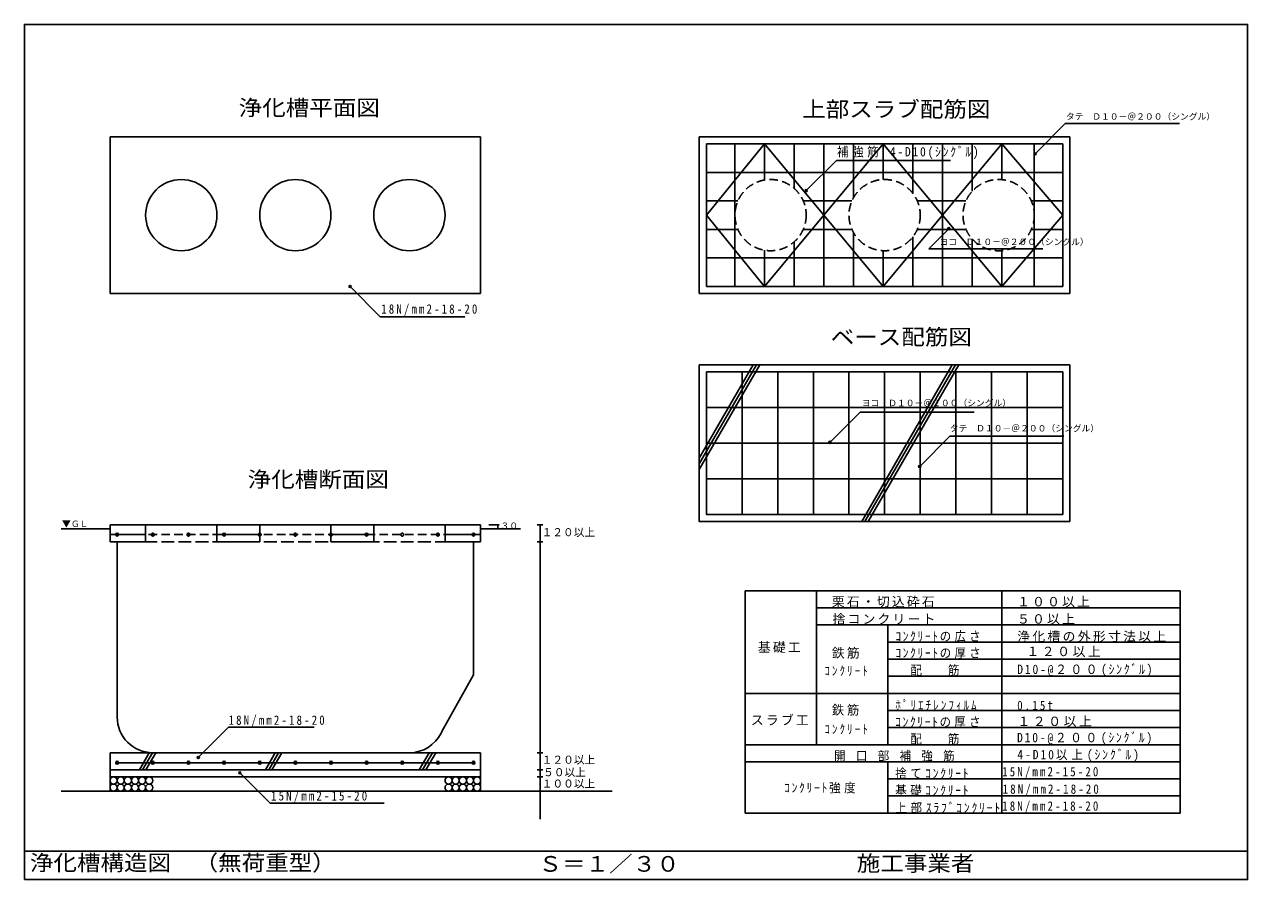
# Model space of a CAD drawing. Units: millimetres, scale not verified. Extents: x -4290 to 4290, y -3000 to 3000.
import ezdxf
from ezdxf.enums import TextEntityAlignment as Align

# ---------------------------------------------------------------- set-up
doc = ezdxf.new("R2010")
doc.units = ezdxf.units.MM
doc.header["$LTSCALE"] = 30
doc.header["$PDMODE"] = 32
doc.header["$PDSIZE"] = 15
doc.linetypes.add('DASHED2', pattern=[3, 2, -1])
doc.linetypes.add('DASHED3', pattern=[4, 3, -1])
doc.layers.add('0-0', color=7, linetype='Continuous')
doc.styles.add('ＭＳ ゴシック', font='')
doc.styles.get('ＭＳ ゴシック').set_extended_font_data('MS Gothic')

msp = doc.modelspace()

# ---------------------------------------------------------------- linework, layer by layer
at = {"layer": '0-0'}
for p, q in [((2799.57, 2092.12), (3011.7, 2304.25)), ((3011.7, 2304.25), (3811.7, 2304.25)), ((-3689.77, 2212.02), (-3689.77, 1112.02)), ((-3689.77, 2212.02), (-1089.77, 2212.02)), ((-1089.77, 2212.02), (-1089.77, 1112.02)), ((444.1, 2212.02), (444.1, 1112.02)), ((444.1, 2212.02), (3044.1, 2212.02)), ((494.1, 2162.02), (2994.1, 2162.02)), ((494.1, 2162.02), (494.1, 1162.02)), ((694.1, 2162.02), (694.1, 1162.02)), ((1734.1, 2162.02), (902.1, 1162.02)), ((902.1, 2162.02), (1734.1, 1162.02)), ((902.1, 2162.02), (902.1, 1908.47)), ((1110.1, 2162.02), (1110.1, 1848.95)), ((1318.1, 2162.02), (1318.1, 1162.02)), ((1526.1, 2162.02), (1526.1, 1784.4)), ((1734.1, 2162.02), (2566.1, 1162.02)), ((2566.1, 2162.02), (1734.1, 1162.02)), ((1734.1, 2162.02), (1734.1, 1911.82)), ((1942.1, 2162.02), (1942.1, 1814.65)), ((2150.1, 2162.02), (2150.1, 1162.02)), ((2358.1, 2162.02), (2358.1, 1829.06)), ((2566.1, 2162.02), (2994.1, 1662.02)), ((2566.1, 2162.02), (2566.1, 1911.05)), ((2794.1, 2162.02), (2794.1, 1162.02)), ((2994.1, 2162.02), (2994.1, 1162.02)), ((3044.1, 2212.02), (3044.1, 1112.02)), ((1193.83, 1833.99), (1405.96, 2046.12)), ((1405.96, 2046.12), (2205.96, 2046.12)), ((494.1, 1962.02), (2994.1, 1962.02)), ((494.1, 1762.02), (714.97, 1762.02)), ((1173.23, 1762.02), (1514.97, 1762.02)), ((1973.23, 1762.02), (2314.97, 1762.02)), ((2773.23, 1762.02), (2994.1, 1762.02)), ((2566.1, 1162.02), (2994.1, 1662.02)), ((494.1, 1562.02), (714.97, 1562.02)), ((1173.23, 1562.02), (1514.97, 1562.02)), ((1973.23, 1562.02), (2314.97, 1562.02)), ((2194.74, 1567.08), (2053.32, 1425.66)), ((2773.23, 1562.02), (2994.1, 1562.02)), ((1110.1, 1475.09), (1110.1, 1162.02)), ((1526.1, 1539.64), (1526.1, 1162.02)), ((1942.1, 1509.39), (1942.1, 1162.02)), ((2358.1, 1494.97), (2358.1, 1162.02)), ((902.1, 1415.57), (902.1, 1162.02)), ((1734.1, 1412.22), (1734.1, 1162.02)), ((2053.32, 1425.66), (2853.32, 1425.66)), ((2566.1, 1412.99), (2566.1, 1162.02)), ((494.1, 1362.02), (2994.1, 1362.02)), ((-2005.74, 1160.89), (-1793.61, 948.76)), ((494.1, 1162.02), (2994.1, 1162.02)), ((-3689.77, 1112.02), (-1089.77, 1112.02)), ((444.1, 1112.02), (3044.1, 1112.02)), ((-1793.61, 948.76), (-1201.02, 948.76)), ((444.1, 612.02), (3044.1, 612.02)), ((822.25, 612.02), (444.1, -42.96)), ((845.34, 612.02), (444.1, -82.96)), ((868.44, 612.02), (444.1, -122.96)), ((2218.25, 612.02), (1583.16, -487.98)), ((2241.34, 612.02), (1606.26, -487.98)), ((2264.44, 612.02), (1629.35, -487.98)), ((3044.1, 612.02), (3044.1, -487.98)), ((744.1, 562.02), (744.1, -437.98)), ((994.1, 562.02), (994.1, -437.98)), ((1244.1, 562.02), (1244.1, -437.98)), ((1494.1, 562.02), (1494.1, -437.98)), ((1744.1, 562.02), (1744.1, -437.98)), ((1994.1, 562.02), (1994.1, -437.98)), ((2244.1, 562.02), (2244.1, -437.98)), ((2494.1, 562.02), (2494.1, -437.98)), ((2744.1, 562.02), (2744.1, -437.98)), ((494.1, 312.02), (2994.1, 312.02)), ((1360.33, 67.38), (1572.47, 279.51)), ((1572.47, 279.51), (2372.47, 279.51)), ((1990.16, -101.71), (2202.3, 110.43)), ((2202.3, 110.43), (3002.3, 110.43)), ((494.1, 62.02), (2994.1, 62.02)), ((494.1, -187.98), (2994.1, -187.98)), ((-3689.77, -509.93), (-3689.77, -629.93)), ((-3689.77, -509.93), (-1089.77, -509.93)), ((-3439.77, -509.93), (-3439.77, -629.93)), ((-2939.77, -509.93), (-2939.77, -629.93)), ((-2639.77, -509.93), (-2639.77, -629.93)), ((-2139.77, -509.93), (-2139.77, -629.93)), ((-1839.77, -509.93), (-1839.77, -629.93)), ((-1339.77, -509.93), (-1339.77, -629.93)), ((-1089.77, -509.93), (-1089.77, -629.93)), ((-1031.34, -509.93), (-959.91, -509.93)), ((-969.28, -509.93), (-969.28, -539.93)), ((-692.89, -509.93), (-652.89, -509.93)), ((-672.89, -509.93), (-672.89, -2576.59)), ((-4032.12, -539.93), (-3689.77, -539.93)), ((-3689.77, -579.93), (-3439.77, -579.93)), ((-2939.77, -579.93), (-2639.77, -579.93)), ((-2139.77, -579.93), (-1839.77, -579.93)), ((-1339.77, -579.93), (-1089.77, -579.93)), ((-1089.77, -539.93), (-809.58, -539.93)), ((-3689.77, -629.93), (-3439.77, -629.93)), ((-3639.77, -629.93), (-3639.77, -1859.93)), ((-2939.77, -629.93), (-2639.77, -629.93)), ((-2139.77, -629.93), (-1839.77, -629.93)), ((-1339.77, -629.93), (-1089.77, -629.93)), ((-1139.77, -629.93), (-1139.77, -1562.55)), ((-692.89, -629.93), (-652.89, -629.93)), ((766.63, -973.78), (3816.63, -973.78)), ((766.63, -973.78), (766.63, -2533.78)), ((1266.63, -973.78), (1266.63, -2053.78)), ((2566.63, -973.78), (2566.63, -2533.78)), ((3816.63, -973.78), (3816.63, -2533.78)), ((1266.63, -1093.78), (3816.63, -1093.78)), ((1266.63, -1213.78), (3816.63, -1213.78)), ((1766.63, -1213.78), (1766.63, -2053.78)), ((1766.63, -1333.78), (3816.63, -1333.78)), ((1766.63, -1453.78), (3816.63, -1453.78)), ((-1361.44, -1961.57), (-1139.77, -1562.55)), ((1766.63, -1573.78), (3816.63, -1573.78)), ((766.63, -1693.78), (3816.63, -1693.78)), ((1766.63, -1813.78), (3816.63, -1813.78)), ((-3070.65, -2143.61), (-2858.52, -1931.48)), ((-2858.52, -1931.48), (-2258.52, -1931.48)), ((1766.63, -1933.78), (3816.63, -1933.78)), ((766.63, -2053.78), (3616.63, -2053.78)), ((766.63, -2053.78), (3816.63, -2053.78)), ((-3689.77, -2109.93), (-3689.77, -2379.93)), ((-3689.77, -2109.93), (-1089.77, -2109.93)), ((-3414.81, -2109.93), (-3484.1, -2229.93)), ((-3391.72, -2109.93), (-3461, -2229.93)), ((-3368.63, -2109.93), (-3437.91, -2229.93)), ((-2530.53, -2109.93), (-2599.82, -2229.93)), ((-2507.44, -2109.93), (-2576.72, -2229.93)), ((-2484.35, -2109.93), (-2553.63, -2229.93)), ((-1450.68, -2109.93), (-1519.96, -2229.93)), ((-1427.59, -2109.93), (-1496.87, -2229.93)), ((-1404.49, -2109.93), (-1473.77, -2229.93)), ((-1089.77, -2109.93), (-1089.77, -2379.93)), ((-692.89, -2109.93), (-652.89, -2109.93)), ((-3689.77, -2229.93), (-1089.77, -2229.93)), ((-3639.77, -2179.93), (-1139.77, -2179.93)), ((-692.89, -2229.93), (-652.89, -2229.93)), ((766.63, -2173.78), (3816.63, -2173.78)), ((1766.63, -2173.78), (1766.63, -2533.78)), ((-3689.77, -2279.93), (-1089.77, -2279.93)), ((-2779.65, -2251.73), (-2567.52, -2463.86)), ((-692.89, -2279.93), (-652.89, -2279.93)), ((1766.63, -2293.78), (3816.63, -2293.78)), ((-4032.12, -2379.93), (-167.19, -2379.93)), ((-2567.52, -2463.86), (-1767.52, -2463.86)), ((1766.63, -2413.78), (3816.63, -2413.78)), ((766.63, -2533.78), (3816.63, -2533.78)), ((-4290, -2800), (4290, -2800))]:
    msp.add_line(p, q, dxfattribs=at)
at = {"layer": '0-0', "linetype": 'DASHED2'}
msp.add_line((-3689.77, -579.93), (-1089.77, -579.93), dxfattribs=at)
at = {"layer": '0-0', "linetype": 'DASHED3'}
msp.add_line((-3689.77, -629.93), (-1089.77, -629.93), dxfattribs=at)
at = {"layer": '0-0'}
msp.add_lwpolyline([(-4290, -3000), (4290, -3000), (4290, 3000), (-4290, 3000)], close=True, dxfattribs=at)
for points in [[(902.1, 2162.02), (494.1, 1662.02), (902.1, 1162.02)], [(444.1, 612.02), (444.1, -487.98), (3044.1, -487.98)], [(494.1, 562.02), (494.1, -437.98), (2994.1, -437.98)], [(494.1, 562.02), (2994.1, 562.02), (2994.1, -437.98)]]:
    msp.add_lwpolyline(points, dxfattribs=at)
for centre, radius in [((-3189.77, 1662.02), 250), ((-2389.77, 1662.02), 250), ((-1589.77, 1662.02), 250), ((-3639.77, -579.93), 10), ((-2889.77, -579.93), 10), ((-1889.77, -579.93), 10), ((-1139.77, -579.93), 10), ((-3639.77, -2179.93), 10), ((-3637.96, -2180.59), 5), ((-3389.77, -2179.93), 10), ((-3139.77, -2179.93), 10), ((-2889.77, -2179.93), 10), ((-2639.77, -2179.93), 10), ((-2389.77, -2179.93), 10), ((-2139.77, -2179.93), 10), ((-1889.77, -2179.93), 10), ((-1639.77, -2179.93), 10), ((-1389.77, -2179.93), 10), ((-1139.77, -2179.93), 10), ((-1139.77, -2179.93), 5), ((-3664.77, -2304.93), 25), ((-3614.77, -2304.93), 25), ((-3564.77, -2304.93), 25), ((-3514.77, -2304.93), 25), ((-3464.77, -2304.93), 25), ((-3414.77, -2304.93), 25), ((-1314.77, -2304.93), 25), ((-1264.77, -2304.93), 25), ((-1214.77, -2304.93), 25), ((-1164.77, -2304.93), 25), ((-1114.77, -2304.93), 25), ((-3664.77, -2354.93), 25), ((-3614.77, -2354.93), 25), ((-3564.77, -2354.93), 25), ((-3514.77, -2354.93), 25), ((-3464.77, -2354.93), 25), ((-3414.77, -2354.93), 25), ((-1314.77, -2354.93), 25), ((-1264.77, -2354.93), 25), ((-1214.77, -2354.93), 25), ((-1164.77, -2354.93), 25), ((-1114.77, -2354.93), 25)]:
    msp.add_circle(centre, radius, dxfattribs=at)
at = {"layer": '0-0', "linetype": 'DASHED2'}
for centre in [(944.1, 1662.02), (1744.1, 1662.02), (2544.1, 1662.02)]:
    msp.add_circle(centre, 250, dxfattribs=at)
at = {"layer": '0-0', "linetype": 'DASHED3'}
for centre in [(-3389.77, -579.93), (-3139.77, -579.93), (-2639.77, -579.93), (-2389.77, -579.93), (-2139.77, -579.93), (-1639.77, -579.93), (-1389.77, -579.93)]:
    msp.add_circle(centre, 10, dxfattribs=at)
at = {"layer": '0-0'}
for centre, start, end in [((-3389.77, -1859.93), 180, 270), ((-1589.77, -1859.93), 270, 333.10537), ((-1589.77, -1859.93), 333.10537, 336.00288)]:
    msp.add_arc(centre, 250, start, end, dxfattribs=at)
at = {"layer": '0-0', "color": 4}
for p in [(2799.57, 2092.12), (1193.83, 1833.99), (2194.74, 1567.08), (-2005.74, 1160.89), (1360.33, 67.38), (1990.16, -101.71), (-3070.65, -2143.61), (-2779.65, -2251.73)]:
    msp.add_point(p, dxfattribs=at)

# ---------------------------------------------------------------- texts
at = {"layer": '0-0', "color": 3, "style": 'ＭＳ ゴシック', "width": 1.1}
for s, p in [('浄化槽平面図', (-2787.18, 2327.68)), ('上部スラブ配筋図', (1166.17, 2317.17)), ('ベース配筋図', (1365.94, 719.01)), ('浄化槽断面図', (-2724.09, -279.84)), ('浄化槽構造図\u3000（無荷重型）', (-4251.7, -2970.12)), ('Ｓ＝１／３０', (-683.99, -2978.1)), ('施工事業者', (1548.63, -2974.01))]:
    msp.add_text(s, height=110, dxfattribs=at).set_placement(p, align=Align.BOTTOM_LEFT)
at = {"layer": '0-0', "color": 4, "style": 'ＭＳ ゴシック'}
for s, height, p in [('タテ\u3000Ｄ１０－＠２００（シングル）', 43.99, (3015.72, 2318.4)), ('ヨコ\u3000Ｄ１０－＠２００（シングル）', 43.99, (2129.02, 1438.85)), ('ヨコ\u3000Ｄ１０－＠２００（シングル）', 43.99, (1584.37, 308.32)), ('タテ\u3000Ｄ１０－＠２００（シングル）', 43.99, (2201.52, 130.78)), ('▼', 43.99, (-4026.68, -539.72)), ('ＧＬ', 43.99, (-3964.28, -539.72)), ('３０', 43.99, (-950.54, -553.14)), ('１２０以上', 54.99, (-662.15, -607.31)), ('１２０以上', 54.99, (-660.93, -2203.73)), ('５０以上', 54.99, (-651.19, -2291.34)), ('１００以上', 54.99, (-660.93, -2371.16))]:
    msp.add_text(s, height=height, dxfattribs=at).set_placement(p, align=Align.BOTTOM_LEFT)
at = {"layer": '0-0', "char_height": 65.98, "attachment_point": 7, "style": 'ＭＳ ゴシック'}
for s, insert in [('\\T1.31;\\W0.9;補強筋\\~4-D10(ｼﾝｸﾞﾙ)', (1409.76, 2056.15)), ('\\T1.39;\\W0.85;18N/mm2-18-20', (-1787.45, 954.41)), ('\\T1.17;\u3000栗石・切込砕石', (1268.58, -1090.55)), ('\\T1.17;\u3000１００以上', (2567.76, -1090.55)), ('\\T1.17;\u3000捨コンクリート', (1273.08, -1211.92)), ('\\T1.17;\u3000５０以上\u3000', (2567.76, -1211.92)), ('\\T1.28;\\W0.9;\\~ｺﾝｸﾘｰﾄの広さ', (1767.57, -1333.3)), ('\\T1.18;\\~\\~浄化槽の外形寸法以上', (2568.16, -1334.98)), ('\\T1.17;基礎工', (855.01, -1409.72)), ('\\T1.17;\u3000鉄筋', (1268.58, -1450.18)), ('\\T1.28;\\W0.9;\\~ｺﾝｸﾘｰﾄの厚さ', (1767.57, -1450.18)), ('\\T1.2;\\~\\~１２０以上', (2630.78, -1439.89)), ('\\T1.39;\\W0.85;\\~ｺﾝｸﾘｰﾄ', (1268.58, -1571.56)), ('\\T1.3;\\W0.9;\\~\\~\\~配\\~\\~\\~筋', (1767.57, -1571.56)), ('\\T1.32;\\W0.9;\\~\\~D10-@２００(ｼﾝｸﾞﾙ)', (2568.16, -1575.2)), ('\\T1.24;\\W0.95;\\~\\~鉄筋', (1268.58, -1850.27)), ('\\T1.39;\\W0.85;\\~ﾎﾟﾘｴﾁﾚﾝﾌｨﾙﾑ', (1766.55, -1814.1)), ('\\T1.39;\\W0.85;\\~\\~0.15t', (2568.16, -1811.93)), ('\\T1.39;\\W0.85;18N/mm2-18-20', (-2858.35, -1930.4)), ('\\T1.17;スラブ工', (805.56, -1917.7)), ('\\T1.28;\\W0.9;\\~ｺﾝｸﾘｰﾄの厚さ', (1766.33, -1933.99)), ('\\T1.2;\\~\\~１２０以上', (2568.16, -1930.3)), ('\\T1.39;\\W0.85;\\~ｺﾝｸﾘｰﾄ', (1268.58, -1980.64)), ('\\T1.3;\\W0.9;\\~\\~\\~配\\~\\~\\~筋', (1766.78, -2054.56)), ('\\T1.32;\\W0.9;\\~\\~D10-@２００(ｼﾝｸﾞﾙ)', (2566.49, -2054.23)), ('\\T1.26;\\W0.9;\\~\\~\\~\\~\\~開\\~口\\~部\\~補\\~強\\~筋', (1135.17, -2173.29)), ('\\T1.34;\\W0.9;\\~\\~4-D10以上(ｼﾝｸﾞﾙ)', (2566.64, -2173.81)), ('\\T1.3;\\W0.9;\\~捨てｺﾝｸﾘｰﾄ', (1765.72, -2295.13)), ('\\T1.39;\\W0.85;15N/mm2-15-20', (2568.71, -2291.83)), ('\\T1.3;\\W0.9;ｺﾝｸﾘｰﾄ強度', (1038.84, -2396.77)), ('\\T1.39;\\W0.85;15N/mm2-15-20', (-2560.39, -2461.55)), ('\\T1.3;\\W0.9;\\~基礎ｺﾝｸﾘｰﾄ', (1765.72, -2414.09)), ('\\T1.39;\\W0.85;18N/mm2-18-20', (2572.01, -2414.09)), ('\\T1.32;\\W0.9;\\~上部ｽﾗﾌﾞｺﾝｸﾘｰﾄ', (1765.72, -2536.36)), ('\\T1.39;\\W0.85;18N/mm2-18-20', (2568.71, -2533.05))]:
    msp.add_mtext(s, dxfattribs=dict(at, insert=insert))

doc.saveas('drawing.dxf')
